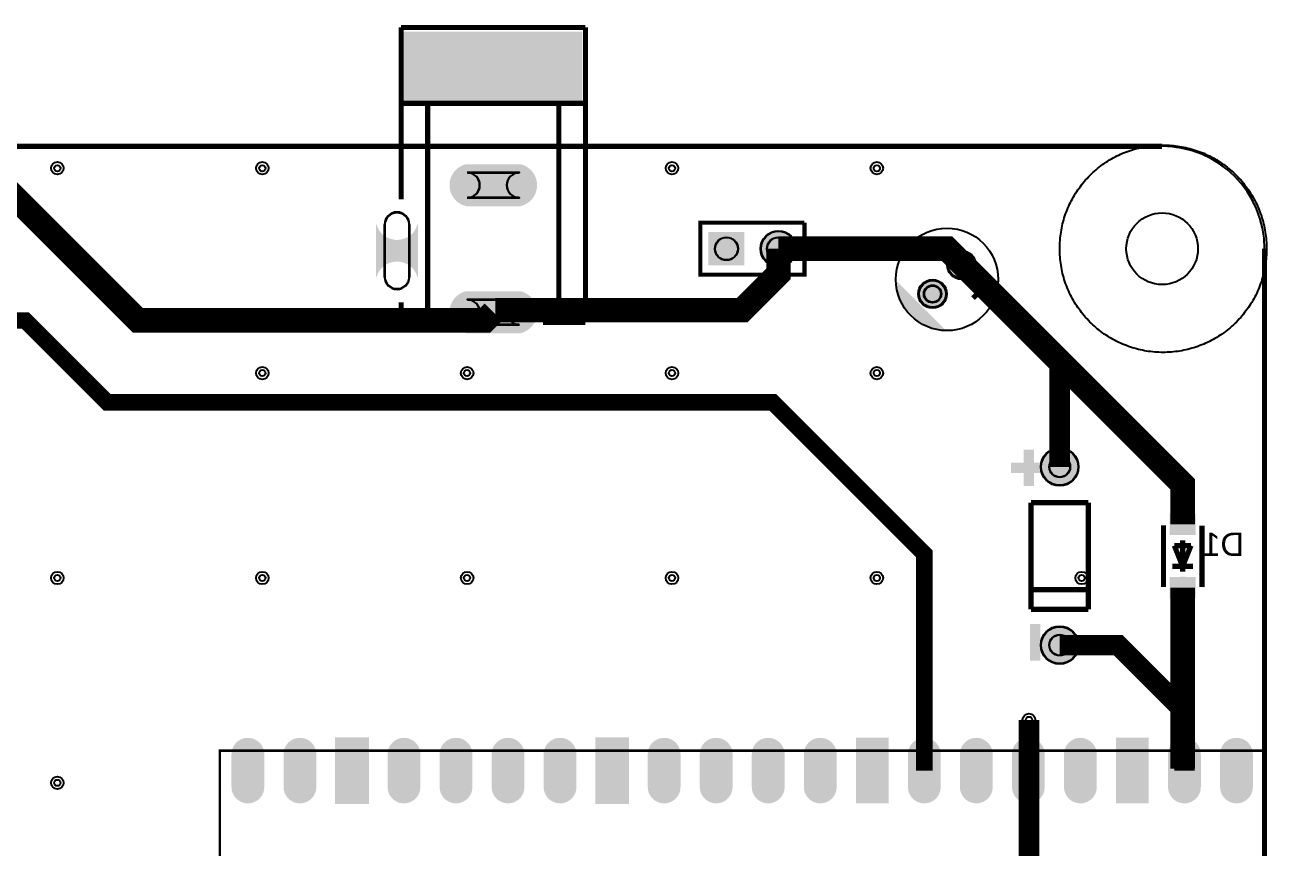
# Model space of a CAD drawing. Header units: millimetres. Extents: x 0 to 103, y 0 to 76.
# Drawn here: x 39.5 to 100.1, y 35.7 to 75.9 of the extents above; entities that cross this region are included whole.
import ezdxf

# ---------------------------------------------------------------- set-up
doc = ezdxf.new("R2010")
doc.units = ezdxf.units.MM
for name, color, linetype, true_color in [('BoardOutLine', 7, 'Continuous', 0xff00ff), ('BottomLayer', 7, 'Continuous', 0x0000ff), ('BottomPasteMaskLayer', 7, 'Continuous', 0x800000), ('BottomSilkLayer', 7, 'Continuous', 0x66cc33), ('BottomSolderMaskLayer', 7, 'Continuous', 0xaa00ff), ('Document', 7, 'Continuous', 0xffffff), ('Hole', 7, 'Continuous', 0x222222), ('Multi-Layer', 7, 'Continuous', 0xc0c0c0), ('TopLayer', 7, 'Continuous', 0xff0000), ('TopSilkLayer', 7, 'Continuous', 0xffcc00), ('TopSolderMaskLayer', 7, 'Continuous', 0x800080)]:
    doc.layers.add(name, color=color, linetype=linetype, true_color=true_color)
doc.styles.get("Standard").update_dxf_attribs({"font": 'arial.ttf'})

msp = doc.modelspace()

# ---------------------------------------------------------------- hatches: boundary and pattern name
at = {"layer": 'BottomLayer'}
for points in [[(96.6, 51.05), (96.6, 52.05), (95.4, 52.05), (95.4, 51.05)], [(96.6, 47.95), (96.6, 48.95), (95.4, 48.95), (95.4, 47.95)], [(49.57, 38.725), (49.576, 38.629), (49.593, 38.534), (49.622, 38.441), (49.662, 38.353), (49.712, 38.271), (49.771, 38.195), (49.84, 38.126), (49.916, 38.067), (49.998, 38.017), (50.086, 37.977), (50.178, 37.948), (50.274, 37.931), (50.37, 37.925), (50.37, 37.925), (50.466, 37.931), (50.561, 37.948), (50.654, 37.977), (50.742, 38.017), (50.824, 38.067), (50.901, 38.126), (50.969, 38.195), (51.028, 38.271), (51.078, 38.353), (51.118, 38.441), (51.147, 38.534), (51.164, 38.629), (51.17, 38.725), (51.17, 40.325), (51.164, 40.421), (51.147, 40.516), (51.118, 40.609), (51.078, 40.697), (51.028, 40.78), (50.969, 40.855), (50.901, 40.924), (50.824, 40.983), (50.742, 41.033), (50.654, 41.073), (50.561, 41.102), (50.466, 41.119), (50.37, 41.125), (50.37, 41.125), (50.274, 41.119), (50.178, 41.102), (50.086, 41.073), (49.998, 41.033), (49.916, 40.983), (49.84, 40.924), (49.771, 40.855), (49.712, 40.78), (49.662, 40.697), (49.622, 40.609), (49.593, 40.516), (49.576, 40.421), (49.57, 40.325)], [(52.11, 38.725), (52.116, 38.629), (52.133, 38.534), (52.162, 38.441), (52.202, 38.353), (52.252, 38.271), (52.311, 38.195), (52.38, 38.126), (52.456, 38.067), (52.538, 38.017), (52.626, 37.977), (52.718, 37.948), (52.814, 37.931), (52.91, 37.925), (52.91, 37.925), (53.006, 37.931), (53.101, 37.948), (53.194, 37.977), (53.282, 38.017), (53.364, 38.067), (53.441, 38.126), (53.509, 38.195), (53.568, 38.271), (53.618, 38.353), (53.658, 38.441), (53.687, 38.534), (53.704, 38.629), (53.71, 38.725), (53.71, 40.325), (53.704, 40.421), (53.687, 40.516), (53.658, 40.609), (53.618, 40.697), (53.568, 40.78), (53.509, 40.855), (53.441, 40.924), (53.364, 40.983), (53.282, 41.033), (53.194, 41.073), (53.101, 41.102), (53.006, 41.119), (52.91, 41.125), (52.91, 41.125), (52.814, 41.119), (52.718, 41.102), (52.626, 41.073), (52.538, 41.033), (52.456, 40.983), (52.38, 40.924), (52.311, 40.855), (52.252, 40.78), (52.202, 40.697), (52.162, 40.609), (52.133, 40.516), (52.116, 40.421), (52.11, 40.325)], [(54.65, 37.925), (56.25, 37.925), (56.25, 41.125), (54.65, 41.125)], [(57.19, 38.725), (57.196, 38.629), (57.213, 38.534), (57.242, 38.441), (57.282, 38.353), (57.332, 38.271), (57.391, 38.195), (57.46, 38.126), (57.536, 38.067), (57.618, 38.017), (57.706, 37.977), (57.798, 37.948), (57.893, 37.931), (57.99, 37.925), (57.99, 37.925), (58.086, 37.931), (58.181, 37.948), (58.274, 37.977), (58.362, 38.017), (58.444, 38.067), (58.521, 38.126), (58.589, 38.195), (58.648, 38.271), (58.698, 38.353), (58.738, 38.441), (58.767, 38.534), (58.784, 38.629), (58.79, 38.725), (58.79, 40.325), (58.784, 40.421), (58.767, 40.516), (58.738, 40.609), (58.698, 40.697), (58.648, 40.78), (58.589, 40.855), (58.521, 40.924), (58.444, 40.983), (58.362, 41.033), (58.274, 41.073), (58.181, 41.102), (58.086, 41.119), (57.99, 41.125), (57.99, 41.125), (57.893, 41.119), (57.798, 41.102), (57.706, 41.073), (57.618, 41.033), (57.536, 40.983), (57.46, 40.924), (57.391, 40.855), (57.332, 40.78), (57.282, 40.697), (57.242, 40.609), (57.213, 40.516), (57.196, 40.421), (57.19, 40.325)], [(59.73, 38.725), (59.736, 38.629), (59.753, 38.534), (59.782, 38.441), (59.822, 38.353), (59.872, 38.271), (59.931, 38.195), (60, 38.126), (60.076, 38.067), (60.158, 38.017), (60.246, 37.977), (60.338, 37.948), (60.433, 37.931), (60.53, 37.925), (60.53, 37.925), (60.626, 37.931), (60.721, 37.948), (60.814, 37.977), (60.902, 38.017), (60.984, 38.067), (61.061, 38.126), (61.129, 38.195), (61.188, 38.271), (61.238, 38.353), (61.278, 38.441), (61.307, 38.534), (61.324, 38.629), (61.33, 38.725), (61.33, 40.325), (61.324, 40.421), (61.307, 40.516), (61.278, 40.609), (61.238, 40.697), (61.188, 40.78), (61.129, 40.855), (61.061, 40.924), (60.984, 40.983), (60.902, 41.033), (60.814, 41.073), (60.721, 41.102), (60.626, 41.119), (60.53, 41.125), (60.53, 41.125), (60.433, 41.119), (60.338, 41.102), (60.246, 41.073), (60.158, 41.033), (60.076, 40.983), (60, 40.924), (59.931, 40.855), (59.872, 40.78), (59.822, 40.697), (59.782, 40.609), (59.753, 40.516), (59.736, 40.421), (59.73, 40.325)], [(62.27, 38.725), (62.276, 38.629), (62.293, 38.534), (62.322, 38.441), (62.362, 38.353), (62.412, 38.271), (62.471, 38.195), (62.54, 38.126), (62.616, 38.067), (62.698, 38.017), (62.786, 37.977), (62.878, 37.948), (62.973, 37.931), (63.07, 37.925), (63.07, 37.925), (63.166, 37.931), (63.261, 37.948), (63.354, 37.977), (63.442, 38.017), (63.524, 38.067), (63.601, 38.126), (63.669, 38.195), (63.728, 38.271), (63.778, 38.353), (63.818, 38.441), (63.847, 38.534), (63.864, 38.629), (63.87, 38.725), (63.87, 40.325), (63.864, 40.421), (63.847, 40.516), (63.818, 40.609), (63.778, 40.697), (63.728, 40.78), (63.669, 40.855), (63.601, 40.924), (63.524, 40.983), (63.442, 41.033), (63.354, 41.073), (63.261, 41.102), (63.166, 41.119), (63.07, 41.125), (63.07, 41.125), (62.973, 41.119), (62.878, 41.102), (62.786, 41.073), (62.698, 41.033), (62.616, 40.983), (62.54, 40.924), (62.471, 40.855), (62.412, 40.78), (62.362, 40.697), (62.322, 40.609), (62.293, 40.516), (62.276, 40.421), (62.27, 40.325)], [(64.81, 38.725), (64.816, 38.629), (64.833, 38.534), (64.862, 38.441), (64.902, 38.353), (64.952, 38.271), (65.011, 38.195), (65.079, 38.126), (65.156, 38.067), (65.238, 38.017), (65.326, 37.977), (65.418, 37.948), (65.513, 37.931), (65.61, 37.925), (65.61, 37.925), (65.707, 37.931), (65.801, 37.948), (65.894, 37.977), (65.982, 38.017), (66.064, 38.067), (66.141, 38.126), (66.209, 38.195), (66.268, 38.271), (66.318, 38.353), (66.358, 38.441), (66.387, 38.534), (66.404, 38.629), (66.41, 38.725), (66.41, 40.325), (66.404, 40.421), (66.387, 40.516), (66.358, 40.609), (66.318, 40.697), (66.268, 40.78), (66.209, 40.855), (66.141, 40.924), (66.064, 40.983), (65.982, 41.033), (65.894, 41.073), (65.801, 41.102), (65.707, 41.119), (65.61, 41.125), (65.61, 41.125), (65.513, 41.119), (65.418, 41.102), (65.326, 41.073), (65.238, 41.033), (65.156, 40.983), (65.079, 40.924), (65.011, 40.855), (64.952, 40.78), (64.902, 40.697), (64.862, 40.609), (64.833, 40.516), (64.816, 40.421), (64.81, 40.325)], [(67.35, 37.925), (68.95, 37.925), (68.95, 41.125), (67.35, 41.125)], [(69.89, 38.725), (69.896, 38.629), (69.913, 38.534), (69.942, 38.441), (69.982, 38.353), (70.032, 38.271), (70.091, 38.195), (70.159, 38.126), (70.236, 38.067), (70.318, 38.017), (70.406, 37.977), (70.498, 37.948), (70.593, 37.931), (70.69, 37.925), (70.69, 37.925), (70.787, 37.931), (70.882, 37.948), (70.974, 37.977), (71.062, 38.017), (71.144, 38.067), (71.221, 38.126), (71.289, 38.195), (71.348, 38.271), (71.398, 38.353), (71.438, 38.441), (71.467, 38.534), (71.484, 38.629), (71.49, 38.725), (71.49, 40.325), (71.484, 40.421), (71.467, 40.516), (71.438, 40.609), (71.398, 40.697), (71.348, 40.78), (71.289, 40.855), (71.221, 40.924), (71.144, 40.983), (71.062, 41.033), (70.974, 41.073), (70.882, 41.102), (70.787, 41.119), (70.69, 41.125), (70.69, 41.125), (70.593, 41.119), (70.498, 41.102), (70.406, 41.073), (70.318, 41.033), (70.236, 40.983), (70.159, 40.924), (70.091, 40.855), (70.032, 40.78), (69.982, 40.697), (69.942, 40.609), (69.913, 40.516), (69.896, 40.421), (69.89, 40.325)], [(72.43, 38.725), (72.436, 38.629), (72.453, 38.534), (72.482, 38.441), (72.522, 38.353), (72.572, 38.271), (72.631, 38.195), (72.699, 38.126), (72.776, 38.067), (72.858, 38.017), (72.946, 37.977), (73.038, 37.948), (73.133, 37.931), (73.23, 37.925), (73.23, 37.925), (73.327, 37.931), (73.422, 37.948), (73.514, 37.977), (73.602, 38.017), (73.684, 38.067), (73.761, 38.126), (73.829, 38.195), (73.888, 38.271), (73.938, 38.353), (73.978, 38.441), (74.007, 38.534), (74.024, 38.629), (74.03, 38.725), (74.03, 40.325), (74.024, 40.421), (74.007, 40.516), (73.978, 40.609), (73.938, 40.697), (73.888, 40.78), (73.829, 40.855), (73.761, 40.924), (73.684, 40.983), (73.602, 41.033), (73.514, 41.073), (73.422, 41.102), (73.327, 41.119), (73.23, 41.125), (73.23, 41.125), (73.133, 41.119), (73.038, 41.102), (72.946, 41.073), (72.858, 41.033), (72.776, 40.983), (72.699, 40.924), (72.631, 40.855), (72.572, 40.78), (72.522, 40.697), (72.482, 40.609), (72.453, 40.516), (72.436, 40.421), (72.43, 40.325)], [(74.97, 38.725), (74.976, 38.629), (74.993, 38.534), (75.022, 38.441), (75.062, 38.353), (75.112, 38.271), (75.171, 38.195), (75.239, 38.126), (75.316, 38.067), (75.398, 38.017), (75.486, 37.977), (75.578, 37.948), (75.673, 37.931), (75.77, 37.925), (75.77, 37.925), (75.867, 37.931), (75.962, 37.948), (76.054, 37.977), (76.142, 38.017), (76.224, 38.067), (76.301, 38.126), (76.369, 38.195), (76.428, 38.271), (76.478, 38.353), (76.518, 38.441), (76.547, 38.534), (76.564, 38.629), (76.57, 38.725), (76.57, 40.325), (76.564, 40.421), (76.547, 40.516), (76.518, 40.609), (76.478, 40.697), (76.428, 40.78), (76.369, 40.855), (76.301, 40.924), (76.224, 40.983), (76.142, 41.033), (76.054, 41.073), (75.962, 41.102), (75.867, 41.119), (75.77, 41.125), (75.77, 41.125), (75.673, 41.119), (75.578, 41.102), (75.486, 41.073), (75.398, 41.033), (75.316, 40.983), (75.239, 40.924), (75.171, 40.855), (75.112, 40.78), (75.062, 40.697), (75.022, 40.609), (74.993, 40.516), (74.976, 40.421), (74.97, 40.325)], [(77.51, 38.725), (77.516, 38.629), (77.533, 38.534), (77.562, 38.441), (77.602, 38.353), (77.652, 38.271), (77.711, 38.195), (77.779, 38.126), (77.856, 38.067), (77.938, 38.017), (78.026, 37.977), (78.118, 37.948), (78.213, 37.931), (78.31, 37.925), (78.31, 37.925), (78.407, 37.931), (78.502, 37.948), (78.594, 37.977), (78.682, 38.017), (78.764, 38.067), (78.841, 38.126), (78.909, 38.195), (78.968, 38.271), (79.018, 38.353), (79.058, 38.441), (79.087, 38.534), (79.104, 38.629), (79.11, 38.725), (79.11, 40.325), (79.104, 40.421), (79.087, 40.516), (79.058, 40.609), (79.018, 40.697), (78.968, 40.78), (78.909, 40.855), (78.841, 40.924), (78.764, 40.983), (78.682, 41.033), (78.594, 41.073), (78.502, 41.102), (78.407, 41.119), (78.31, 41.125), (78.31, 41.125), (78.213, 41.119), (78.118, 41.102), (78.026, 41.073), (77.938, 41.033), (77.856, 40.983), (77.779, 40.924), (77.711, 40.855), (77.652, 40.78), (77.602, 40.697), (77.562, 40.609), (77.533, 40.516), (77.516, 40.421), (77.51, 40.325)], [(80.05, 37.925), (81.65, 37.925), (81.65, 41.125), (80.05, 41.125)], [(82.59, 38.725), (82.596, 38.629), (82.613, 38.534), (82.642, 38.441), (82.682, 38.353), (82.732, 38.271), (82.791, 38.195), (82.859, 38.126), (82.936, 38.067), (83.018, 38.017), (83.106, 37.977), (83.199, 37.948), (83.293, 37.931), (83.39, 37.925), (83.39, 37.925), (83.487, 37.931), (83.582, 37.948), (83.674, 37.977), (83.762, 38.017), (83.844, 38.067), (83.921, 38.126), (83.989, 38.195), (84.048, 38.271), (84.098, 38.353), (84.138, 38.441), (84.167, 38.534), (84.184, 38.629), (84.19, 38.725), (84.19, 40.325), (84.184, 40.421), (84.167, 40.516), (84.138, 40.609), (84.098, 40.697), (84.048, 40.78), (83.989, 40.855), (83.921, 40.924), (83.844, 40.983), (83.762, 41.033), (83.674, 41.073), (83.582, 41.102), (83.487, 41.119), (83.39, 41.125), (83.39, 41.125), (83.293, 41.119), (83.199, 41.102), (83.106, 41.073), (83.018, 41.033), (82.936, 40.983), (82.859, 40.924), (82.791, 40.855), (82.732, 40.78), (82.682, 40.697), (82.642, 40.609), (82.613, 40.516), (82.596, 40.421), (82.59, 40.325)], [(85.13, 38.725), (85.136, 38.629), (85.153, 38.534), (85.182, 38.441), (85.222, 38.353), (85.272, 38.271), (85.331, 38.195), (85.399, 38.126), (85.476, 38.067), (85.558, 38.017), (85.646, 37.977), (85.739, 37.948), (85.834, 37.931), (85.93, 37.925), (85.93, 37.925), (86.027, 37.931), (86.122, 37.948), (86.214, 37.977), (86.302, 38.017), (86.384, 38.067), (86.46, 38.126), (86.529, 38.195), (86.588, 38.271), (86.638, 38.353), (86.678, 38.441), (86.707, 38.534), (86.724, 38.629), (86.73, 38.725), (86.73, 40.325), (86.724, 40.421), (86.707, 40.516), (86.678, 40.609), (86.638, 40.697), (86.588, 40.78), (86.529, 40.855), (86.46, 40.924), (86.384, 40.983), (86.302, 41.033), (86.214, 41.073), (86.122, 41.102), (86.027, 41.119), (85.93, 41.125), (85.93, 41.125), (85.834, 41.119), (85.739, 41.102), (85.646, 41.073), (85.558, 41.033), (85.476, 40.983), (85.399, 40.924), (85.331, 40.855), (85.272, 40.78), (85.222, 40.697), (85.182, 40.609), (85.153, 40.516), (85.136, 40.421), (85.13, 40.325)], [(87.67, 38.725), (87.676, 38.629), (87.693, 38.534), (87.722, 38.441), (87.762, 38.353), (87.812, 38.271), (87.871, 38.195), (87.939, 38.126), (88.016, 38.067), (88.098, 38.017), (88.186, 37.977), (88.279, 37.948), (88.374, 37.931), (88.47, 37.925), (88.47, 37.925), (88.567, 37.931), (88.662, 37.948), (88.754, 37.977), (88.842, 38.017), (88.924, 38.067), (89, 38.126), (89.069, 38.195), (89.128, 38.271), (89.178, 38.353), (89.218, 38.441), (89.247, 38.534), (89.264, 38.629), (89.27, 38.725), (89.27, 40.325), (89.264, 40.421), (89.247, 40.516), (89.218, 40.609), (89.178, 40.697), (89.128, 40.78), (89.069, 40.855), (89, 40.924), (88.924, 40.983), (88.842, 41.033), (88.754, 41.073), (88.662, 41.102), (88.567, 41.119), (88.47, 41.125), (88.47, 41.125), (88.374, 41.119), (88.279, 41.102), (88.186, 41.073), (88.098, 41.033), (88.016, 40.983), (87.939, 40.924), (87.871, 40.855), (87.812, 40.78), (87.762, 40.697), (87.722, 40.609), (87.693, 40.516), (87.676, 40.421), (87.67, 40.325)], [(90.21, 38.725), (90.216, 38.629), (90.233, 38.534), (90.262, 38.441), (90.302, 38.353), (90.352, 38.271), (90.411, 38.195), (90.479, 38.126), (90.556, 38.067), (90.638, 38.017), (90.726, 37.977), (90.819, 37.948), (90.914, 37.931), (91.01, 37.925), (91.01, 37.925), (91.107, 37.931), (91.202, 37.948), (91.294, 37.977), (91.382, 38.017), (91.464, 38.067), (91.54, 38.126), (91.609, 38.195), (91.668, 38.271), (91.718, 38.353), (91.758, 38.441), (91.787, 38.534), (91.804, 38.629), (91.81, 38.725), (91.81, 40.325), (91.804, 40.421), (91.787, 40.516), (91.758, 40.609), (91.718, 40.697), (91.668, 40.78), (91.609, 40.855), (91.54, 40.924), (91.464, 40.983), (91.382, 41.033), (91.294, 41.073), (91.202, 41.102), (91.107, 41.119), (91.01, 41.125), (91.01, 41.125), (90.914, 41.119), (90.819, 41.102), (90.726, 41.073), (90.638, 41.033), (90.556, 40.983), (90.479, 40.924), (90.411, 40.855), (90.352, 40.78), (90.302, 40.697), (90.262, 40.609), (90.233, 40.516), (90.216, 40.421), (90.21, 40.325)], [(92.75, 37.925), (94.35, 37.925), (94.35, 41.125), (92.75, 41.125)], [(95.29, 38.725), (95.296, 38.629), (95.313, 38.534), (95.342, 38.441), (95.382, 38.353), (95.432, 38.271), (95.491, 38.195), (95.559, 38.126), (95.636, 38.067), (95.718, 38.017), (95.806, 37.977), (95.899, 37.948), (95.994, 37.931), (96.09, 37.925), (96.09, 37.925), (96.186, 37.931), (96.282, 37.948), (96.374, 37.977), (96.462, 38.017), (96.544, 38.067), (96.62, 38.126), (96.689, 38.195), (96.748, 38.271), (96.798, 38.353), (96.838, 38.441), (96.867, 38.534), (96.884, 38.629), (96.89, 38.725), (96.89, 40.325), (96.884, 40.421), (96.867, 40.516), (96.838, 40.609), (96.798, 40.697), (96.748, 40.78), (96.689, 40.855), (96.62, 40.924), (96.544, 40.983), (96.462, 41.033), (96.374, 41.073), (96.282, 41.102), (96.186, 41.119), (96.09, 41.125), (96.09, 41.125), (95.994, 41.119), (95.899, 41.102), (95.806, 41.073), (95.718, 41.033), (95.636, 40.983), (95.559, 40.924), (95.491, 40.855), (95.432, 40.78), (95.382, 40.697), (95.342, 40.609), (95.313, 40.516), (95.296, 40.421), (95.29, 40.325)], [(97.83, 38.725), (97.836, 38.629), (97.853, 38.534), (97.882, 38.441), (97.922, 38.353), (97.972, 38.271), (98.031, 38.195), (98.099, 38.126), (98.176, 38.067), (98.258, 38.017), (98.346, 37.977), (98.439, 37.948), (98.534, 37.931), (98.63, 37.925), (98.63, 37.925), (98.726, 37.931), (98.822, 37.948), (98.914, 37.977), (99.002, 38.017), (99.084, 38.067), (99.16, 38.126), (99.229, 38.195), (99.288, 38.271), (99.338, 38.353), (99.378, 38.441), (99.407, 38.534), (99.424, 38.629), (99.43, 38.725), (99.43, 40.325), (99.424, 40.421), (99.407, 40.516), (99.378, 40.609), (99.338, 40.697), (99.288, 40.78), (99.229, 40.855), (99.16, 40.924), (99.084, 40.983), (99.002, 41.033), (98.914, 41.073), (98.822, 41.102), (98.726, 41.119), (98.63, 41.125), (98.63, 41.125), (98.534, 41.119), (98.439, 41.102), (98.346, 41.073), (98.258, 41.033), (98.176, 40.983), (98.099, 40.924), (98.031, 40.855), (97.972, 40.78), (97.922, 40.697), (97.882, 40.609), (97.853, 40.516), (97.836, 40.421), (97.83, 40.325)]]:
    msp.add_hatch(color=256, dxfattribs=at).paths.add_polyline_path(points)
at = {"layer": 'BottomPasteMaskLayer'}
for points in [[(96.6, 51.05), (96.6, 52.05), (95.4, 52.05), (95.4, 51.05)], [(96.6, 47.95), (96.6, 48.95), (95.4, 48.95), (95.4, 47.95)], [(54.65, 37.925), (56.25, 37.925), (56.25, 41.125), (54.65, 41.125)], [(67.35, 37.925), (68.95, 37.925), (68.95, 41.125), (67.35, 41.125)]]:
    msp.add_hatch(color=256, dxfattribs=at).paths.add_polyline_path(points)
at = {"layer": 'BottomSolderMaskLayer'}
for points in [[(61.017, 67.074, -0.785398), (61.017, 69.125), (63.683, 69.125, -0.785398), (63.683, 67.074)], [(58.675, 66.233, -0.785398), (56.625, 66.233), (56.625, 63.567, -0.785398), (58.675, 63.567)], [(72.855, 65.813), (74.605, 65.813), (74.605, 64.187), (72.855, 64.187)], [(75.395, 65, 1), (77.146, 65, 1)], [(84.506, 64.207, 1), (85.908, 64.207, 1)], [(83.092, 62.793, 1), (84.494, 62.793, 1)], [(63.683, 62.926, -0.785398), (63.683, 60.875), (61.017, 60.875, -0.785398), (61.017, 62.926)], [(89.075, 54.35, 1), (90.925, 54.35, 1)], [(96.63, 51.029), (96.63, 52.071), (95.37, 52.071), (95.37, 51.029)], [(96.63, 47.929), (96.63, 48.971), (95.37, 48.971), (95.37, 47.929)], [(89.075, 45.65, 1), (90.925, 45.65, 1)], [(54.625, 37.9), (56.275, 37.9), (56.275, 41.15), (54.625, 41.15)], [(67.324, 37.9), (68.975, 37.9), (68.975, 41.15), (67.324, 41.15)]]:
    msp.add_hatch(color=256, dxfattribs=at).paths.add_polyline_path(points)
at = {"layer": 'Document'}
for points in [[(66.7, 75.6), (66.7, 72.2), (57.9, 72.2), (57.9, 75.6)], [(88.241, 53.415), (88.241, 55.193), (88.749, 55.193), (88.749, 53.415)], [(89.407, 54.045), (87.629, 54.045), (87.629, 54.553), (89.407, 54.553)], [(95.564, 51.471), (96.453, 51.471), (96.453, 51.725), (95.564, 51.725)], [(96.127, 51.143), (96.127, 52.032), (95.873, 52.032), (95.873, 51.143)], [(96.127, 48.095), (96.127, 48.984), (95.873, 48.984), (95.873, 48.095)], [(88.549, 44.898), (88.549, 46.676), (89.057, 46.676), (89.057, 44.898)]]:
    msp.add_hatch(color=256, dxfattribs=at).paths.add_polyline_path(points)
at = {"layer": 'Multi-Layer'}
for points in [[(61.05, 67.1, -0.785398), (61.05, 69.1), (63.65, 69.1, -0.785398), (63.65, 67.1)], [(58.65, 66.2, -0.785398), (56.65, 66.2), (56.65, 63.6, -0.785398), (58.65, 63.6)], [(72.88, 65.787), (74.58, 65.787), (74.58, 64.213), (72.88, 64.213)], [(75.42, 65, 1), (77.12, 65, 1)], [(84.557, 64.207, 1), (85.857, 64.207, 1)], [(83.143, 62.793, 1), (84.443, 62.793, 1)], [(63.65, 62.9, -0.785398), (63.65, 60.9), (61.05, 60.9, -0.785398), (61.05, 62.9)], [(89.1, 54.35, 1), (90.9, 54.35, 1)], [(89.1, 45.65, 1), (90.9, 45.65, 1)]]:
    msp.add_hatch(color=256, dxfattribs=at).paths.add_polyline_path(points)
at = {"layer": 'TopSilkLayer'}
msp.add_hatch(color=256, dxfattribs=at).paths.add_polyline_path([(84.399, 61.064), (84.331, 61.064), (84.262, 61.065), (84.194, 61.069), (84.126, 61.074), (84.058, 61.082), (83.99, 61.091), (83.923, 61.103), (83.856, 61.117), (83.789, 61.133), (83.723, 61.15), (83.658, 61.17), (83.593, 61.191), (83.529, 61.215), (83.465, 61.24), (83.403, 61.268), (83.341, 61.297), (83.28, 61.328), (83.22, 61.361), (83.161, 61.395), (83.103, 61.432), (83.047, 61.47), (82.991, 61.51), (82.937, 61.551), (82.884, 61.594), (82.832, 61.639), (82.781, 61.685), (82.732, 61.732), (82.685, 61.781), (82.639, 61.832), (82.594, 61.884), (82.551, 61.937), (82.51, 61.991), (82.47, 62.047), (82.432, 62.103), (82.395, 62.161), (82.361, 62.22), (82.328, 62.28), (82.297, 62.341), (82.268, 62.403), (82.24, 62.466), (82.215, 62.529), (82.191, 62.593), (82.17, 62.658), (82.15, 62.723), (82.132, 62.789), (82.117, 62.856), (82.103, 62.923), (82.091, 62.99), (82.082, 63.058), (82.074, 63.126), (82.069, 63.194), (82.065, 63.262), (82.063, 63.331), (82.064, 63.399)])
at = {"layer": 'TopSolderMaskLayer'}
for points in [[(61.017, 67.074, -0.785398), (61.017, 69.125), (63.683, 69.125, -0.785398), (63.683, 67.074)], [(58.675, 66.233, -0.785398), (56.625, 66.233), (56.625, 63.567, -0.785398), (58.675, 63.567)], [(72.855, 65.813), (74.605, 65.813), (74.605, 64.187), (72.855, 64.187)], [(75.395, 65, 1), (77.146, 65, 1)], [(84.506, 64.207, 1), (85.908, 64.207, 1)], [(83.092, 62.793, 1), (84.494, 62.793, 1)], [(63.683, 62.926, -0.785398), (63.683, 60.875), (61.017, 60.875, -0.785398), (61.017, 62.926)], [(89.075, 54.35, 1), (90.925, 54.35, 1)], [(89.075, 45.65, 1), (90.925, 45.65, 1)]]:
    msp.add_hatch(color=256, dxfattribs=at).paths.add_polyline_path(points)

# ---------------------------------------------------------------- linework, layer by layer
at = {"layer": 'BoardOutLine', "const_width": 0.254}
for points in [[(5, 70), (95, 70)], [(100, 65), (100, 5)]]:
    msp.add_lwpolyline(points, dxfattribs=at)
at = {"layer": 'BoardOutLine'}
msp.add_arc((95, 65), 5, 0, 90, dxfattribs=at)
at = {"layer": 'BottomLayer'}
msp.add_lwpolyline([(90, 65), (90.001, 65.102), (90.004, 65.204), (90.009, 65.305), (90.016, 65.407), (90.025, 65.508), (90.036, 65.61), (90.049, 65.711), (90.064, 65.811), (90.081, 65.912), (90.1, 66.012), (90.121, 66.111), (90.144, 66.211), (90.17, 66.309), (90.197, 66.407), (90.226, 66.505), (90.257, 66.602), (90.29, 66.698), (90.325, 66.794), (90.362, 66.889), (90.401, 66.983), (90.442, 67.076), (90.484, 67.169), (90.529, 67.261), (90.575, 67.351), (90.623, 67.441), (90.673, 67.53), (90.724, 67.618), (90.778, 67.704), (90.833, 67.79), (90.89, 67.874), (90.949, 67.958), (91.009, 68.04), (91.071, 68.121), (91.134, 68.2), (91.199, 68.279), (91.266, 68.356), (91.334, 68.431), (91.404, 68.505), (91.475, 68.578), (91.548, 68.65), (91.622, 68.719), (91.697, 68.788), (91.774, 68.855), (91.852, 68.92), (91.932, 68.984), (92.013, 69.046), (92.095, 69.106), (92.178, 69.165), (92.262, 69.222), (92.348, 69.277), (92.434, 69.331), (92.522, 69.383), (92.61, 69.433), (92.7, 69.481), (92.791, 69.528), (92.882, 69.572), (92.975, 69.615), (93.068, 69.656), (93.162, 69.695), (93.257, 69.732), (93.352, 69.767), (93.449, 69.801), (93.546, 69.832), (93.643, 69.861), (93.741, 69.889), (93.84, 69.914), (93.939, 69.938), (94.038, 69.959), (94.138, 69.978), (94.239, 69.996), (94.339, 70.011), (94.44, 70.024), (94.542, 70.036), (94.643, 70.045), (94.745, 70.052), (94.846, 70.057), (94.948, 70.06), (95.05, 70.061), (95.152, 70.06), (95.254, 70.057), (95.355, 70.052), (95.457, 70.045), (95.558, 70.036), (95.66, 70.024), (95.761, 70.011), (95.861, 69.996), (95.962, 69.978), (96.062, 69.959), (96.161, 69.938), (96.26, 69.914), (96.359, 69.889), (96.457, 69.861), (96.554, 69.832), (96.651, 69.801), (96.748, 69.767), (96.843, 69.732), (96.938, 69.695), (97.032, 69.656), (97.125, 69.615), (97.218, 69.572), (97.309, 69.528), (97.4, 69.481), (97.49, 69.433), (97.578, 69.383), (97.666, 69.331), (97.752, 69.277), (97.838, 69.222), (97.922, 69.165), (98.005, 69.106), (98.087, 69.046), (98.168, 68.984), (98.248, 68.92), (98.326, 68.855), (98.403, 68.788), (98.478, 68.719), (98.552, 68.65), (98.625, 68.578), (98.696, 68.505), (98.766, 68.431), (98.834, 68.356), (98.901, 68.279), (98.966, 68.2), (99.029, 68.121), (99.091, 68.04), (99.151, 67.958), (99.21, 67.874), (99.267, 67.79), (99.322, 67.704), (99.376, 67.618), (99.427, 67.53), (99.477, 67.441), (99.525, 67.351), (99.571, 67.261), (99.616, 67.169), (99.658, 67.076), (99.699, 66.983), (99.738, 66.889), (99.775, 66.794), (99.81, 66.698), (99.843, 66.602), (99.874, 66.505), (99.903, 66.407), (99.93, 66.309), (99.956, 66.211), (99.979, 66.111), (100, 66.012), (100.019, 65.912), (100.036, 65.811), (100.051, 65.711), (100.064, 65.61), (100.075, 65.508), (100.084, 65.407), (100.091, 65.305), (100.096, 65.204), (100.099, 65.102), (100.1, 65), (100.099, 64.898), (100.096, 64.796), (100.091, 64.695), (100.084, 64.593), (100.075, 64.492), (100.064, 64.39), (100.051, 64.289), (100.036, 64.189), (100.019, 64.088), (100, 63.988), (99.979, 63.889), (99.956, 63.789), (99.93, 63.691), (99.903, 63.593), (99.874, 63.495), (99.843, 63.398), (99.81, 63.302), (99.775, 63.206), (99.738, 63.111), (99.699, 63.017), (99.658, 62.924), (99.616, 62.831), (99.571, 62.739), (99.525, 62.649), (99.477, 62.559), (99.427, 62.47), (99.376, 62.382), (99.322, 62.296), (99.267, 62.21), (99.21, 62.126), (99.151, 62.042), (99.091, 61.96), (99.029, 61.879), (98.966, 61.8), (98.901, 61.721), (98.834, 61.644), (98.766, 61.569), (98.696, 61.495), (98.625, 61.422), (98.552, 61.35), (98.478, 61.281), (98.403, 61.212), (98.326, 61.145), (98.248, 61.08), (98.168, 61.016), (98.087, 60.954), (98.005, 60.894), (97.922, 60.835), (97.838, 60.778), (97.752, 60.723), (97.666, 60.669), (97.578, 60.617), (97.49, 60.567), (97.4, 60.519), (97.309, 60.472), (97.218, 60.428), (97.125, 60.385), (97.032, 60.344), (96.938, 60.305), (96.843, 60.268), (96.748, 60.233), (96.651, 60.199), (96.554, 60.168), (96.457, 60.139), (96.359, 60.111), (96.26, 60.086), (96.161, 60.062), (96.062, 60.041), (95.962, 60.022), (95.861, 60.004), (95.761, 59.989), (95.66, 59.976), (95.558, 59.964), (95.457, 59.955), (95.355, 59.948), (95.254, 59.943), (95.152, 59.94), (95.05, 59.939), (94.948, 59.94), (94.846, 59.943), (94.745, 59.948), (94.643, 59.955), (94.542, 59.964), (94.44, 59.976), (94.339, 59.989), (94.239, 60.004), (94.138, 60.022), (94.038, 60.041), (93.939, 60.062), (93.84, 60.086), (93.741, 60.111), (93.643, 60.139), (93.546, 60.168), (93.449, 60.199), (93.352, 60.233), (93.257, 60.268), (93.162, 60.305), (93.068, 60.344), (92.975, 60.385), (92.882, 60.428), (92.791, 60.472), (92.7, 60.519), (92.61, 60.567), (92.522, 60.617), (92.434, 60.669), (92.348, 60.723), (92.262, 60.778), (92.178, 60.835), (92.095, 60.894), (92.013, 60.954), (91.932, 61.016), (91.852, 61.08), (91.774, 61.145), (91.697, 61.212), (91.622, 61.281), (91.548, 61.35), (91.475, 61.422), (91.404, 61.495), (91.334, 61.569), (91.266, 61.644), (91.199, 61.721), (91.134, 61.8), (91.071, 61.879), (91.009, 61.96), (90.949, 62.042), (90.89, 62.126), (90.833, 62.21), (90.778, 62.296), (90.724, 62.382), (90.673, 62.47), (90.623, 62.559), (90.575, 62.649), (90.529, 62.739), (90.484, 62.831), (90.442, 62.924), (90.401, 63.017), (90.362, 63.111), (90.325, 63.206), (90.29, 63.302), (90.257, 63.398), (90.226, 63.495), (90.197, 63.593), (90.17, 63.691), (90.144, 63.789), (90.121, 63.889), (90.1, 63.988), (90.081, 64.088), (90.064, 64.189), (90.049, 64.289), (90.036, 64.39), (90.025, 64.492), (90.016, 64.593), (90.009, 64.695), (90.004, 64.796), (90.001, 64.898), (90, 65)], close=True, dxfattribs=at)
for points, const_width in [([(62.35, 61.9), (61.95, 61.5), (45, 61.5), (38.65, 67.85), (30, 67.85)], 1.2), ([(62.451, 61.999), (74.498, 61.999), (76.271, 63.769), (76.271, 64.999)], 1.2), ([(96, 51.55), (96, 53.5), (84.5, 65), (76.27, 65)], 1.2), ([(85.207, 64.207), (90, 59.414), (90, 54.35)], 1), ([(83.391, 39.525), (83.391, 50.109), (75.999, 57.501), (43.5, 57.501), (39.5, 61.501), (34.999, 61.501)], 0.8), ([(96, 39.614), (96, 39.614), (96, 48.45)], 1.2), ([(96.09, 39.525), (96.09, 42.41), (92.85, 45.65), (90, 45.65)], 1), ([(88.5, 37), (88.5, 42)], 1)]:
    msp.add_lwpolyline(points, dxfattribs=dict(at, const_width=const_width))
at = {"layer": 'BottomSilkLayer', "const_width": 0.254}
for points in [[(95.067, 48.493), (95.067, 51.493)], [(96.947, 48.48), (96.947, 51.48)], [(95.594, 50.508), (96, 49.492)], [(96.406, 50.508), (95.594, 50.508)], [(96, 49.238), (96, 50.762)], [(96, 49.492), (96.406, 50.508)], [(96.508, 49.492), (95.492, 49.492)]]:
    msp.add_lwpolyline(points, dxfattribs=at)
at = {"layer": 'BottomSilkLayer', "const_width": 0.127}
msp.add_lwpolyline([(100, 19.5), (100, 26), (100, 34), (100, 40.5), (49, 40.5), (49, 19.5), (100, 19.5)], close=True, dxfattribs=at)
at = {"layer": 'BottomSolderMaskLayer'}
for points in [[(61.068, 68.715), (63.632, 68.715)], [(61.068, 67.485), (63.632, 67.485)], [(57.043, 63.618), (57.043, 66.182)], [(58.256, 63.618), (58.256, 66.182)], [(63.632, 62.515), (61.068, 62.515)], [(63.632, 61.285), (61.068, 61.285)]]:
    msp.add_lwpolyline(points, close=True, dxfattribs=at)
for centre, radius in [((73.73, 65), 0.566), ((76.27, 65), 0.875), ((76.27, 65), 0.566), ((85.207, 64.207), 0.701), ((85.207, 64.207), 0.431), ((83.793, 62.793), 0.701), ((83.793, 62.793), 0.431), ((90, 54.35), 0.925), ((90, 54.35), 0.514), ((90, 45.65), 0.925), ((90, 45.65), 0.514)]:
    msp.add_circle(centre, radius, dxfattribs=at)
for centre, radius, start, end in [((61.068, 68.1), 0.615, 270, 90), ((63.632, 68.1), 0.615, 90, 270), ((57.65, 66.182), 0.607, 360, 540), ((57.65, 63.618), 0.607, 540, 360), ((61.068, 61.9), 0.615, 270, 450), ((63.632, 61.9), 0.615, 450, 270)]:
    msp.add_arc(centre, radius, start, end, dxfattribs=at)
at = {"layer": 'Hole'}
for centre, radius in [((41.072, 68.928), 0.153), ((51.072, 68.928), 0.153), ((71.072, 68.928), 0.153), ((81.072, 68.928), 0.153), ((51.072, 58.928), 0.153), ((61.072, 58.928), 0.153), ((71.072, 58.928), 0.153), ((81.072, 58.928), 0.153), ((41.072, 48.928), 0.153), ((51.072, 48.928), 0.153), ((61.072, 48.928), 0.153), ((71.072, 48.928), 0.153), ((81.072, 48.928), 0.153), ((91.072, 48.928), 0.153), ((88.5, 42), 0.155), ((41.072, 38.928), 0.153), ((88.5, 37), 0.155)]:
    msp.add_circle(centre, radius, dxfattribs=at)
at = {"layer": 'Multi-Layer'}
for points in [[(61.1, 68.7), (63.6, 68.7)], [(61.1, 67.5), (63.6, 67.5)], [(57.05, 63.65), (57.05, 66.15)], [(58.25, 63.65), (58.25, 66.15)], [(63.6, 62.5), (61.1, 62.5)], [(63.6, 61.3), (61.1, 61.3)]]:
    msp.add_lwpolyline(points, close=True, dxfattribs=at)
for centre, radius in [((41.072, 68.928), 0.305), ((51.072, 68.928), 0.305), ((71.072, 68.928), 0.305), ((81.072, 68.928), 0.305), ((95, 65), 1.75), ((73.73, 65), 0.55), ((76.27, 65), 0.85), ((76.27, 65), 0.55), ((85.207, 64.207), 0.65), ((85.207, 64.207), 0.4), ((83.793, 62.793), 0.65), ((83.793, 62.793), 0.4), ((51.072, 58.928), 0.305), ((61.072, 58.928), 0.305), ((71.072, 58.928), 0.305), ((81.072, 58.928), 0.305), ((90, 54.35), 0.9), ((90, 54.35), 0.5), ((41.072, 48.928), 0.305), ((51.072, 48.928), 0.305), ((61.072, 48.928), 0.305), ((71.072, 48.928), 0.305), ((81.072, 48.928), 0.305), ((91.072, 48.928), 0.305), ((90, 45.65), 0.9), ((90, 45.65), 0.5), ((88.5, 42), 0.31), ((41.072, 38.928), 0.305), ((88.5, 37), 0.31)]:
    msp.add_circle(centre, radius, dxfattribs=at)
for centre, start, end in [((61.1, 68.1), 270, 90), ((63.6, 68.1), 90, 270), ((57.65, 66.15), 360, 540), ((57.65, 63.65), 540, 360), ((61.1, 61.9), 270, 450), ((63.6, 61.9), 450, 270)]:
    msp.add_arc(centre, 0.6, start, end, dxfattribs=at)
at = {"layer": 'TopLayer'}
msp.add_lwpolyline([(90, 65), (90.001, 65.102), (90.004, 65.204), (90.009, 65.305), (90.016, 65.407), (90.025, 65.508), (90.036, 65.61), (90.049, 65.711), (90.064, 65.811), (90.081, 65.912), (90.1, 66.012), (90.121, 66.111), (90.144, 66.211), (90.17, 66.309), (90.197, 66.407), (90.226, 66.505), (90.257, 66.602), (90.29, 66.698), (90.325, 66.794), (90.362, 66.889), (90.401, 66.983), (90.442, 67.076), (90.484, 67.169), (90.529, 67.261), (90.575, 67.351), (90.623, 67.441), (90.673, 67.53), (90.724, 67.618), (90.778, 67.704), (90.833, 67.79), (90.89, 67.874), (90.949, 67.958), (91.009, 68.04), (91.071, 68.121), (91.134, 68.2), (91.199, 68.279), (91.266, 68.356), (91.334, 68.431), (91.404, 68.505), (91.475, 68.578), (91.548, 68.65), (91.622, 68.719), (91.697, 68.788), (91.774, 68.855), (91.852, 68.92), (91.932, 68.984), (92.013, 69.046), (92.095, 69.106), (92.178, 69.165), (92.262, 69.222), (92.348, 69.277), (92.434, 69.331), (92.522, 69.383), (92.61, 69.433), (92.7, 69.481), (92.791, 69.528), (92.882, 69.572), (92.975, 69.615), (93.068, 69.656), (93.162, 69.695), (93.257, 69.732), (93.352, 69.767), (93.449, 69.801), (93.546, 69.832), (93.643, 69.861), (93.741, 69.889), (93.84, 69.914), (93.939, 69.938), (94.038, 69.959), (94.138, 69.978), (94.239, 69.996), (94.339, 70.011), (94.44, 70.024), (94.542, 70.036), (94.643, 70.045), (94.745, 70.052), (94.846, 70.057), (94.948, 70.06), (95.05, 70.061), (95.152, 70.06), (95.254, 70.057), (95.355, 70.052), (95.457, 70.045), (95.558, 70.036), (95.66, 70.024), (95.761, 70.011), (95.861, 69.996), (95.962, 69.978), (96.062, 69.959), (96.161, 69.938), (96.26, 69.914), (96.359, 69.889), (96.457, 69.861), (96.554, 69.832), (96.651, 69.801), (96.748, 69.767), (96.843, 69.732), (96.938, 69.695), (97.032, 69.656), (97.125, 69.615), (97.218, 69.572), (97.309, 69.528), (97.4, 69.481), (97.49, 69.433), (97.578, 69.383), (97.666, 69.331), (97.752, 69.277), (97.838, 69.222), (97.922, 69.165), (98.005, 69.106), (98.087, 69.046), (98.168, 68.984), (98.248, 68.92), (98.326, 68.855), (98.403, 68.788), (98.478, 68.719), (98.552, 68.65), (98.625, 68.578), (98.696, 68.505), (98.766, 68.431), (98.834, 68.356), (98.901, 68.279), (98.966, 68.2), (99.029, 68.121), (99.091, 68.04), (99.151, 67.958), (99.21, 67.874), (99.267, 67.79), (99.322, 67.704), (99.376, 67.618), (99.427, 67.53), (99.477, 67.441), (99.525, 67.351), (99.571, 67.261), (99.616, 67.169), (99.658, 67.076), (99.699, 66.983), (99.738, 66.889), (99.775, 66.794), (99.81, 66.698), (99.843, 66.602), (99.874, 66.505), (99.903, 66.407), (99.93, 66.309), (99.956, 66.211), (99.979, 66.111), (100, 66.012), (100.019, 65.912), (100.036, 65.811), (100.051, 65.711), (100.064, 65.61), (100.075, 65.508), (100.084, 65.407), (100.091, 65.305), (100.096, 65.204), (100.099, 65.102), (100.1, 65), (100.099, 64.898), (100.096, 64.796), (100.091, 64.695), (100.084, 64.593), (100.075, 64.492), (100.064, 64.39), (100.051, 64.289), (100.036, 64.189), (100.019, 64.088), (100, 63.988), (99.979, 63.889), (99.956, 63.789), (99.93, 63.691), (99.903, 63.593), (99.874, 63.495), (99.843, 63.398), (99.81, 63.302), (99.775, 63.206), (99.738, 63.111), (99.699, 63.017), (99.658, 62.924), (99.616, 62.831), (99.571, 62.739), (99.525, 62.649), (99.477, 62.559), (99.427, 62.47), (99.376, 62.382), (99.322, 62.296), (99.267, 62.21), (99.21, 62.126), (99.151, 62.042), (99.091, 61.96), (99.029, 61.879), (98.966, 61.8), (98.901, 61.721), (98.834, 61.644), (98.766, 61.569), (98.696, 61.495), (98.625, 61.422), (98.552, 61.35), (98.478, 61.281), (98.403, 61.212), (98.326, 61.145), (98.248, 61.08), (98.168, 61.016), (98.087, 60.954), (98.005, 60.894), (97.922, 60.835), (97.838, 60.778), (97.752, 60.723), (97.666, 60.669), (97.578, 60.617), (97.49, 60.567), (97.4, 60.519), (97.309, 60.472), (97.218, 60.428), (97.125, 60.385), (97.032, 60.344), (96.938, 60.305), (96.843, 60.268), (96.748, 60.233), (96.651, 60.199), (96.554, 60.168), (96.457, 60.139), (96.359, 60.111), (96.26, 60.086), (96.161, 60.062), (96.062, 60.041), (95.962, 60.022), (95.861, 60.004), (95.761, 59.989), (95.66, 59.976), (95.558, 59.964), (95.457, 59.955), (95.355, 59.948), (95.254, 59.943), (95.152, 59.94), (95.05, 59.939), (94.948, 59.94), (94.846, 59.943), (94.745, 59.948), (94.643, 59.955), (94.542, 59.964), (94.44, 59.976), (94.339, 59.989), (94.239, 60.004), (94.138, 60.022), (94.038, 60.041), (93.939, 60.062), (93.84, 60.086), (93.741, 60.111), (93.643, 60.139), (93.546, 60.168), (93.449, 60.199), (93.352, 60.233), (93.257, 60.268), (93.162, 60.305), (93.068, 60.344), (92.975, 60.385), (92.882, 60.428), (92.791, 60.472), (92.7, 60.519), (92.61, 60.567), (92.522, 60.617), (92.434, 60.669), (92.348, 60.723), (92.262, 60.778), (92.178, 60.835), (92.095, 60.894), (92.013, 60.954), (91.932, 61.016), (91.852, 61.08), (91.774, 61.145), (91.697, 61.212), (91.622, 61.281), (91.548, 61.35), (91.475, 61.422), (91.404, 61.495), (91.334, 61.569), (91.266, 61.644), (91.199, 61.721), (91.134, 61.8), (91.071, 61.879), (91.009, 61.96), (90.949, 62.042), (90.89, 62.126), (90.833, 62.21), (90.778, 62.296), (90.724, 62.382), (90.673, 62.47), (90.623, 62.559), (90.575, 62.649), (90.529, 62.739), (90.484, 62.831), (90.442, 62.924), (90.401, 63.017), (90.362, 63.111), (90.325, 63.206), (90.29, 63.302), (90.257, 63.398), (90.226, 63.495), (90.197, 63.593), (90.17, 63.691), (90.144, 63.789), (90.121, 63.889), (90.1, 63.988), (90.081, 64.088), (90.064, 64.189), (90.049, 64.289), (90.036, 64.39), (90.025, 64.492), (90.016, 64.593), (90.009, 64.695), (90.004, 64.796), (90.001, 64.898), (90, 65)], close=True, dxfattribs=at)
at = {"layer": 'TopLayer', "const_width": 1}
for points in [[(88.5, 42), (88.5, 37)], [(88.5, 37), (88.5, 14.5), (82.5, 8.5)]]:
    msp.add_lwpolyline(points, dxfattribs=at)
at = {"layer": 'TopSilkLayer'}
for points, const_width in [([(57.85, 75.8), (66.85, 75.8)], 0.254), ([(57.85, 75.8), (57.85, 67.415)], 0.254), ([(66.85, 75.8), (66.85, 61.4)], 0.254), ([(57.85, 72.1), (66.85, 72.1)], 0.254), ([(59.15, 72.02), (59.15, 61.4)], 0.254), ([(65.55, 72.02), (65.55, 61.4)], 0.254), ([(77.54, 66.27), (77.54, 63.73), (72.46, 63.73), (72.46, 66.27), (74.365, 66.27)], 0.203), ([(77.54, 66.27), (74.365, 66.27)], 0.203), ([(86.339, 62.586), (85.773, 63.152)], 0.254), ([(86.339, 63.152), (85.773, 62.586)], 0.254), ([(57.85, 62.385), (57.85, 61.4)], 0.254), ([(59.926, 61.4), (57.85, 61.4)], 0.254), ([(66.85, 61.4), (64.775, 61.4)], 0.254), ([(88.6, 47.4), (88.6, 52.6)], 0.254), ([(88.6, 52.6), (91.4, 52.6)], 0.254), ([(91.4, 47.4), (91.4, 52.6)], 0.254), ([(88.6, 48.359), (91.4, 48.359)], 0.254), ([(88.6, 47.4), (91.4, 47.4)], 0.254)]:
    msp.add_lwpolyline(points, dxfattribs=dict(at, const_width=const_width))
msp.add_circle((84.5, 63.5), 2.5, dxfattribs=at)
at = {"layer": 'TopSolderMaskLayer'}
for points in [[(61.068, 68.715), (63.632, 68.715)], [(61.068, 67.485), (63.632, 67.485)], [(57.043, 63.618), (57.043, 66.182)], [(58.256, 63.618), (58.256, 66.182)], [(63.632, 62.515), (61.068, 62.515)], [(63.632, 61.285), (61.068, 61.285)]]:
    msp.add_lwpolyline(points, close=True, dxfattribs=at)
for centre, radius in [((73.73, 65), 0.566), ((76.27, 65), 0.875), ((76.27, 65), 0.566), ((85.207, 64.207), 0.701), ((85.207, 64.207), 0.431), ((83.793, 62.793), 0.701), ((83.793, 62.793), 0.431), ((90, 54.35), 0.925), ((90, 54.35), 0.514), ((90, 45.65), 0.925), ((90, 45.65), 0.514)]:
    msp.add_circle(centre, radius, dxfattribs=at)
for centre, radius, start, end in [((61.068, 68.1), 0.615, 270, 90), ((63.632, 68.1), 0.615, 90, 270), ((57.65, 66.182), 0.607, 360, 540), ((57.65, 63.618), 0.607, 540, 360), ((61.068, 61.9), 0.615, 270, 450), ((63.632, 61.9), 0.615, 450, 270)]:
    msp.add_arc(centre, radius, start, end, dxfattribs=at)

# ---------------------------------------------------------------- texts
at = {"layer": 'BottomSilkLayer', "text_generation_flag": 2}
msp.add_text('D1', height=1.143, dxfattribs=at).set_placement((99, 50))

doc.saveas('drawing.dxf')
